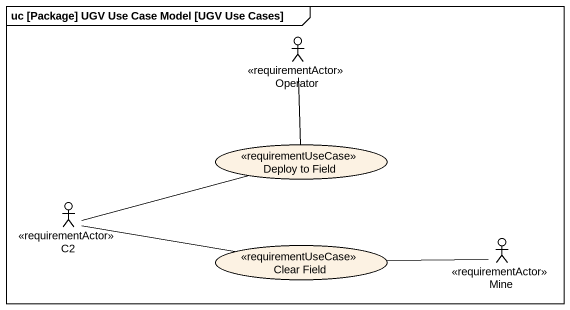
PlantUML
@startuml
mainframe uc [Package] UGV Use Case Model [UGV Use Cases]
actor Operator <<requirementActor>>
usecase "Deploy to Field" as Deploy_to_Field <<requirementUseCase>>
actor C2 <<requirementActor>>
usecase "Clear Field" as Clear_Field <<requirementUseCase>>
actor Mine <<requirementActor>>
Operator -- Deploy_to_Field
C2 -right- Deploy_to_Field
C2 -right- Clear_Field
Mine -left- Clear_Field
@enduml
